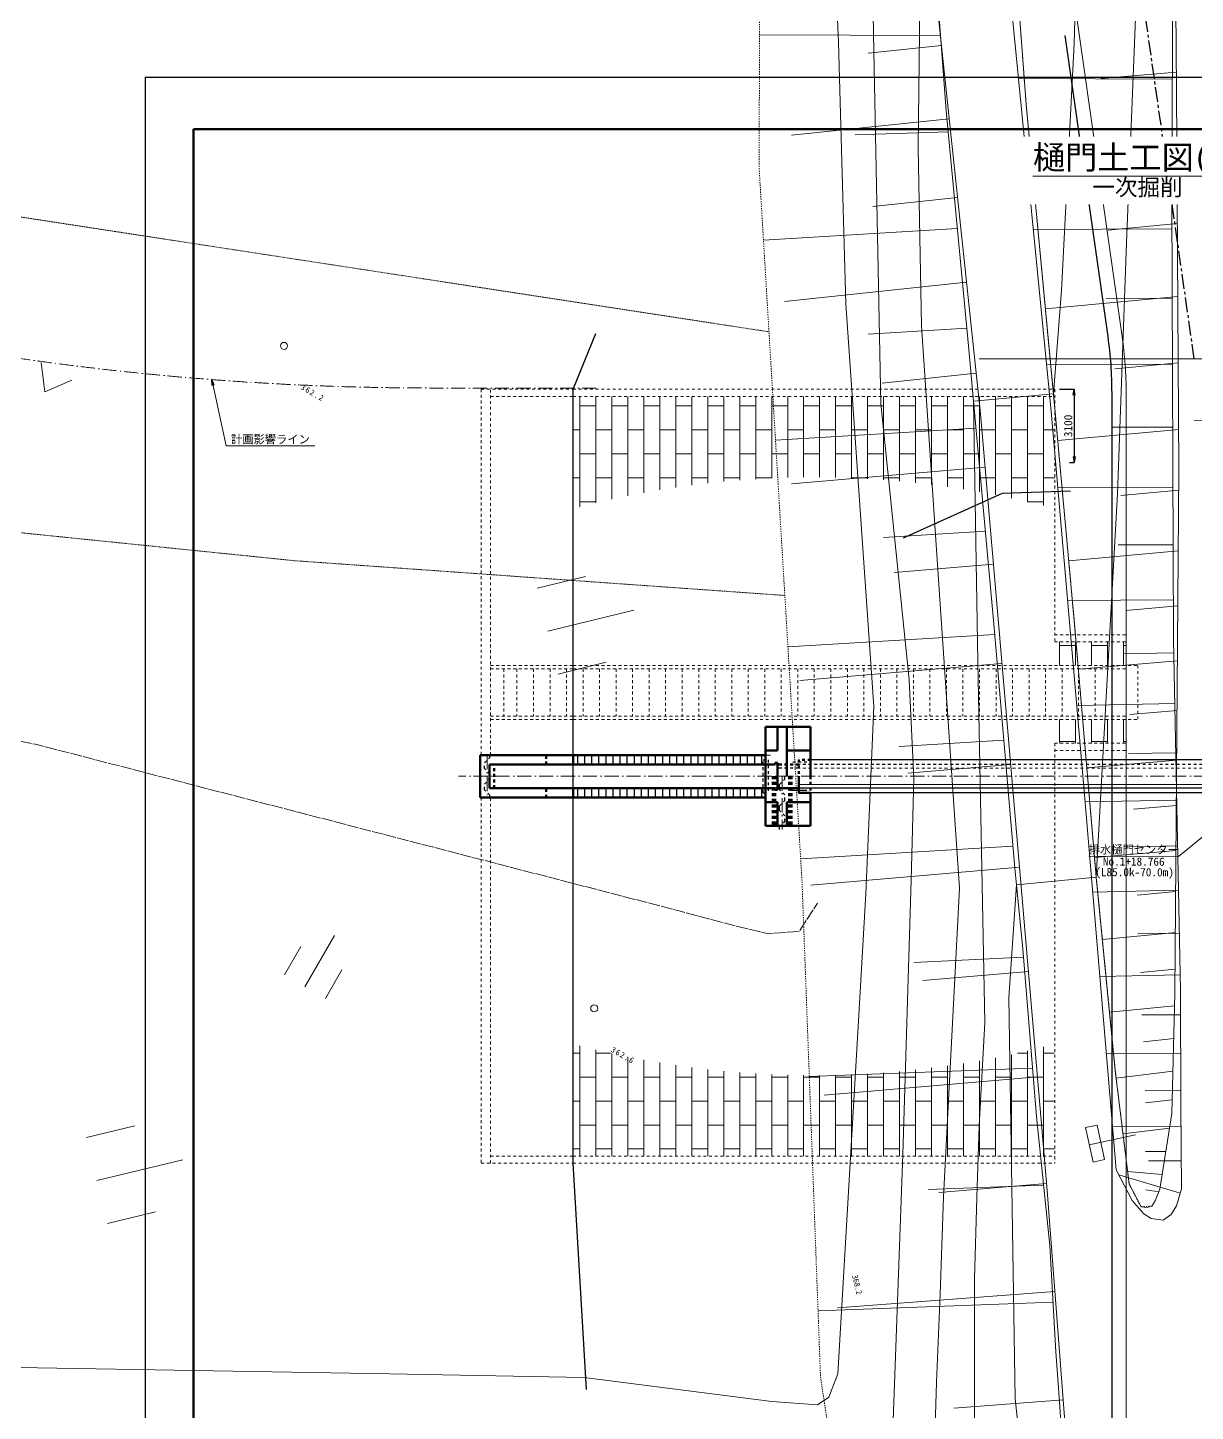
# Model space of a CAD drawing. Header units: millimetres. Extents: x 604133 to 1296463, y 247237 to 595748.
# Drawn here: x 711551 to 761030, y 380200 to 438839 of the extents above; entities that cross this region are included whole.
import ezdxf
from ezdxf.enums import TextEntityAlignment as Align

# ---------------------------------------------------------------- set-up
doc = ezdxf.new("R2010")
doc.units = ezdxf.units.MM
doc.header["$LTSCALE"] = 100
doc.header["$PDSIZE"] = 300
for name, pattern in [('561019', [1, 0.5, -0.5]), ('56301', [0.5, 0.25, -0.25]), ('57103', [5.5, 5, -0.5]), ('CENTER', [2, 1.25, -0.25, 0.25, -0.25]), ('SXF_一点短鎖線', [9.25, 6, -1.5, 0.25, -1.5]), ('SXF_跳び破線', [12, 6, -6]), ('破線', [7.5, 6, -1.5])]:
    doc.linetypes.add(name, pattern=pattern)
doc.layers.get('Defpoints').update_dxf_attribs({"color": 153})
for name, color, linetype, lineweight in [('D-BGD', 7, 'Continuous', 13), ('D-BMK', 2, 'SXF_一点短鎖線', 13), ('D-BYP-STR1', 2, 'Continuous', 13), ('D-BYP-STR3', 2, 'Continuous', 13), ('D-BYP-STR4', 6, 'Continuous', 25), ('D-BYP-STR8', 150, 'Continuous', 25), ('D-STR', 1, 'Continuous', 50), ('D-STR-DIM', 7, 'Continuous', 13), ('D-STR-HTXT', 7, 'Continuous', 13), ('D-STR-TXT', 7, 'Continuous', 13), ('D-TTL', 2, 'Continuous', 140), ('D-TTL-LINE', 7, 'Continuous', 13), ('D-TTL-TXT', 7, 'Continuous', 13), ('●予備設計_LP横断', 7, 'Continuous', 13)]:
    doc.layers.add(name, color=color, linetype=linetype, lineweight=lineweight)
doc.layers.add('D-WORK2', color=11, linetype='Continuous', plot=False)
doc.styles.add('MS ゴシック', font='MS Gothic.ttf')
doc.dimstyles.new('DIM-100-F', dxfattribs={"dimscale": 100, "dimtxt": 3.5, "dimasz": 2.5, "dimexe": 0, "dimexo": 2, "dimgap": 0.8, "dimtad": 1, "dimdec": 0, "dimzin": 0, "dimdsep": 46, "dimtxsty": 'MS ゴシック', "dimblk": 'OPEN', "dimcen": 0.1, "dimclrd": 256, "dimclre": 256, "dimclrt": 256, "dimaunit": 1, "dimadec": 4, "dimazin": 0, "dimtfac": 1, "dimtdec": 0, "dimtmove": 2, "dimatfit": 3, "dimldrblk": 'OPEN', "dimfxl": 1, "dimtolj": 1, "dimtzin": 0, "dimlwd": -1, "dimlwe": -1, "dimarcsym": 2})
pattern_1 = [(90, (-130114.2, 327309.5), (-677.418, 4e-14), []), (180, (-130114.2, 327309.5), (-677.418, -1016), [677.418, -677.418])]

# ---------------------------------------------------------------- blocks, each defined once
blk = doc.blocks.new('M2242')
at = {"layer": '●予備設計_LP横断', "linetype": 'Continuous', "lineweight": 15}
for p, q in [((1.501, 0.748), (1.501, -0.752)), ((1.501, 0.748), (2.001, 0.748)), ((2.001, 0.748), (2.001, -0.752)), ((0, 0), (2, 0)), ((1.501, -0.752), (2.001, -0.752))]:
    blk.add_line(p, q, dxfattribs=at)
blk = doc.blocks.new('M6313')
at = {"layer": '●予備設計_LP横断', "linetype": 'Continuous', "lineweight": 9, "flags": 128}
blk.add_lwpolyline([(-0.75, 0), (0, -1), (0.75, 0)], dxfattribs=at)
blk = doc.blocks.new('M6334')
at = {"layer": '●予備設計_LP横断', "linetype": 'Continuous', "lineweight": 9}
for p, q in [((0, -1.25), (0, 1.25)), ((-1, -1.25), (-1, 0.15)), ((1, -1.25), (1, 0.15))]:
    blk.add_line(p, q, dxfattribs=at)
blk = doc.blocks.new('M7312')
at = {"layer": '●予備設計_LP横断', "linetype": 'Continuous', "lineweight": 20}
blk.add_circle((0, -0.001), 0.15, dxfattribs=at)
blk = doc.blocks.new('21311212131313131')
at = {"layer": 'D-BGD', "linetype": 'Continuous'}
for p, q in [((2636375.587, -1230819.2017), (2636517.2341, -1234225.6566)), ((2638077.9822, -1230770.7233), (2638115.3836, -1232410.0527)), ((2639717.3116, -1230733.3219), (2639797.1077, -1233877.9096)), ((2641289.6054, -1230693.4239), (2641332.0001, -1232198.6822)), ((2642803.6353, -1230655.8312), (2642883.814, -1233549.8199)), ((2644255.4316, -1230606.9702), (2644288.4137, -1232004.4722)), ((2645632.8938, -1230631.4198), (2644909.0283, -1233244.8501)), ((2613270.9539, -1231368.2201), (2613849.4312, -1236485.0761)), ((2615844.9616, -1231309.927), (2616120.7805, -1233759.5934)), ((2618419.4622, -1231275.8771), (2618943.2746, -1235909.2004)), ((2620750.6777, -1231245.0448), (2620992.8128, -1233451.1515)), ((2622745.7978, -1231372.2165), (2622831.094, -1233527.9818)), ((2623081.8931, -1231214.2126), (2623526.6212, -1235405.316)), ((2624892.7914, -1231282.1183), (2625064.4075, -1235446.0042)), ((2625189.0253, -1231186.344), (2625401.1206, -1233185.1232)), ((2626976.7193, -1231203.097), (2627054.2674, -1233206.4157)), ((2627296.1575, -1231158.4754), (2627699.8105, -1234962.4888)), ((2628980.038, -1231125.5489), (2629135.3256, -1235006.8868)), ((2629208.6751, -1231133.1807), (2629401.1813, -1232947.3529)), ((2630921.123, -1231036.7325), (2630994.0606, -1232923.5234)), ((2631121.1928, -1231107.8861), (2631487.5644, -1234560.5612)), ((2632794.3403, -1230967.7647), (2632950.0106, -1234598.5036)), ((2632857.0704, -1231084.9277), (2633040.6111, -1232719.7389)), ((2634592.9481, -1231061.9692), (2634960.7393, -1234148.5392)), ((2634614.0956, -1230892.3305), (2634687.2245, -1232653.8219)), ((2636147.0149, -1231041.4154), (2636320.9856, -1232505.8947)), ((2637701.1203, -1231030.1566), (2638029.1348, -1233782.9137)), ((2639087.2189, -1231037.0068), (2639255.1758, -1232324.9809)), ((2640473.3176, -1231043.8571), (2640817.1306, -1233442.9962)), ((2641685.1274, -1231049.846), (2641838.4386, -1232183.2077)), ((2642890.8578, -1231140.5145), (2643172.4484, -1233105.4631)), ((2643873.8791, -1231277.4386), (2643892.7665, -1232138.4843)), ((2644856.9004, -1231414.3628), (2644764.3189, -1232877.3372)), ((2598138.4071, -1231784.4647), (2598474.7166, -1234978.6474)), ((2598432.7708, -1231948.0261), (2598539.3505, -1238458.9888)), ((2601471.9338, -1231691.9933), (2602180.4408, -1237822.9546)), ((2601688.2522, -1231894.7362), (2601738.5958, -1234988.9994)), ((2604556.6545, -1231607.3464), (2604895.4084, -1234538.7032)), ((2604778.5456, -1231830.819), (2604926.8026, -1237703.3752)), ((2607641.3752, -1231522.6996), (2608287.8837, -1237117.1653)), ((2607712.4228, -1231761.0764), (2607787.1586, -1234560.8824)), ((2610456.1646, -1231445.4598), (2610762.411, -1234123.2903)), ((2610512.2288, -1231686.3405), (2610649.3418, -1237016.9781)), ((2613181.9334, -1231620.185), (2613243.4783, -1234173.3617)), ((2615721.5366, -1231562.6097), (2615844.1769, -1236440.7095)), ((2618162.9874, -1231496.9038), (2618219.2808, -1233830.5984)), ((2620496.682, -1231440.6103), (2620615.9265, -1235929.238)), ((2645590.2155, -1231542.0334), (2645524.8965, -1232087.9725)), ((2654499.5424, -1235405.5512), (2654945.0018, -1240027.1595)), ((2649909.0509, -1235856.6447), (2650797.6643, -1245041.5974)), ((2650363.4297, -1235919.678), (2650942.8138, -1245868.8955)), ((2645345.7065, -1236299.7988), (2645824.7793, -1240860.0057)), ((2645411.953, -1236422.6267), (2645697.3356, -1241307.296)), ((2636372.9374, -1237258.9679), (2636851.3693, -1241716.2205)), ((2640466.834, -1236993.765), (2641016.2647, -1246446.8456)), ((2640830.19, -1236780.536), (2641796.4663, -1245802.7974)), ((2631956.4054, -1237725.4906), (2632903.0245, -1246554.5848)), ((2635767.6002, -1237482.0131), (2636089.8808, -1242117.1879)), ((2627615.6807, -1238199.3119), (2628080.7304, -1242535.2348)), ((2631074.3451, -1238023.9667), (2631802.0793, -1247004.1743)), ((2622120.3676, -1238973.9168), (2622830.0403, -1247731.2465)), ((2623342.8237, -1238653.2847), (2624250.7692, -1247198.9986)), ((2626597.3564, -1238498.9417), (2626956.7081, -1242933.3261)), ((2615048.5409, -1239539.2676), (2615925.1113, -1247725.7941)), ((2617758.3087, -1239465.371), (2618107.6585, -1243775.9894)), ((2619141.8042, -1239100.9824), (2619594.3038, -1243293.2302)), ((2611066.1714, -1240004.0589), (2611571.6834, -1243974.5194)), ((2613396.463, -1239958.7708), (2614083.7631, -1248440.0235)), ((2607221.8427, -1240487.4171), (2608197.3307, -1248180.8765)), ((2609173.3519, -1240437.818), (2609511.8083, -1244612.6086)), ((2600310.6562, -1241366.7328), (2601154.4357, -1248030.4578)), ((2600873.6147, -1241396.2763), (2601071.7392, -1245333.1794)), ((2603642.5187, -1240944.843), (2604099.9446, -1244524.167)), ((2604951.215, -1240925.3927), (2605615.7923, -1249126.2472)), ((2596789.485, -1241805.3701), (2596930.4645, -1249475.7074)), ((2597212.6816, -1241757.0562), (2597603.005, -1244855.0308)), ((2622372.2966, -1257923.3081), (2621410.8681, -1254298.362)), ((2624185.6468, -1257443.074), (2623647.2435, -1255413.1936)), ((2620560.3038, -1258403.1451), (2620022.7777, -1256373.7449)), ((2646055.8705, -1276531.7693), (2645094.442, -1272906.8233)), ((2647869.2206, -1276051.5353), (2647330.8174, -1274021.6549)), ((2644243.8776, -1277011.6064), (2643706.3515, -1274982.2062))]:
    blk.add_line(p, q, dxfattribs=at)
at = {"layer": 'D-BGD', "linetype": 'Continuous', "flags": 128}
for points in [[(2521365.2945, -1283050.0343), (2521100.0774, -1274538.1031), (2521019.7151, -1271973.4849), (2520920.8701, -1264473.783), (2520798.3627, -1255170.1272), (2520698.3967, -1247568.3482), (2520555.0488, -1244544.0151), (2520256.1226, -1238246.9654), (2520557.3751, -1237584.2145), (2521031.5379, -1237049.1821), (2522227.4932, -1236251.4838), (2523764.491, -1235440.9781), (2525780.2087, -1234874.3009), (2529413.648, -1234465.8804), (2543703.5844, -1233514.9893), (2558403.5541, -1232945.891), (2577815.3671, -1232368.3443), (2598911.8273, -1231762.2444), (2614976.8899, -1231321.408), (2637189.4779, -1231027.628), (2642260.3297, -1231052.6888), (2645483.6794, -1231501.6663), (2645977.4898, -1231688.7738), (2646205.3859, -1231818.0927)], [(2637189.4779, -1231027.628), (2614976.8899, -1231321.408), (2598911.8273, -1231762.2444), (2577815.3671, -1232368.3443), (2558403.5541, -1232945.891), (2543703.5844, -1233514.9893)], [(2637189.4779, -1231027.628), (2642260.3297, -1231052.6888), (2645483.6794, -1231501.6663), (2645977.4898, -1231688.7738), (2646205.3859, -1231818.0927), (2646274.1193, -1232015.3253), (2646247.3836, -1232276.5785), (2645279.4562, -1232803.5145)], [(2582348.6039, -1239883.2765), (2586408.4068, -1239406.1532), (2587379.2946, -1239292.3917), (2599622.9553, -1238118.5031), (2609530.8083, -1236973.5303), (2611872.7226, -1236708.5494), (2621469.549, -1235623.5968), (2631634.0455, -1234545.0177), (2632323.1601, -1234462.8293), (2640498.1037, -1233488.715), (2645279.4562, -1232803.5145)], [(2587740.2957, -1242673.0042), (2599980.3645, -1241499.4293), (2609916.9525, -1240351.9465), (2612256.1521, -1240087.7596), (2621839.9683, -1239003.6651), (2632015.2404, -1237924.1447), (2632710.6617, -1237840.8486), (2635418.1082, -1237518.3251), (2642517.3472, -1236780.7177), (2647961.4938, -1236107.2236), (2652466.8373, -1235755.4418), (2654759.7462, -1235544.5763), (2657240.6684, -1235344.2932)], [(2635418.1082, -1237518.3251), (2642517.3472, -1236780.7177), (2647961.4938, -1236107.2236), (2652466.8373, -1235755.4418), (2654759.7462, -1235544.5763), (2657240.6684, -1235344.2932)], [(2635418.1082, -1237518.3251), (2632710.6617, -1237840.8486), (2632015.2404, -1237924.1447), (2621839.9683, -1239003.6651), (2612256.1521, -1240087.7596), (2609916.9525, -1240351.9465), (2599980.3645, -1241499.4293), (2587740.2957, -1242673.0042), (2586777.4688, -1242786.6184), (2583765.9038, -1243139.8828)]]:
    blk.add_lwpolyline(points, dxfattribs=at)
at = {"layer": 'D-BGD', "linetype": '561019', "flags": 128}
for points in [[(2646205.3859, -1231818.0927), (2646247.3836, -1232276.5785), (2645279.4562, -1232803.5145), (2640498.1037, -1233488.715), (2632323.1601, -1234462.8293), (2631634.0455, -1234545.0177), (2621469.549, -1235623.5968), (2611872.7226, -1236708.5494), (2609530.8083, -1236973.5303), (2599622.9553, -1238118.5031), (2587379.2946, -1239292.3917), (2586408.4068, -1239406.1532), (2582348.6039, -1239883.2765), (2578373.0278, -1240393.9683), (2577677.8371, -1240483.0908), (2569220.115, -1242513.1224), (2567291.9463, -1242976.102), (2558487.5151, -1242875.9869), (2527540.1275, -1242521.791), (2526440.3884, -1242922.9866), (2526602.4514, -1254336.8468), (2524625.4955, -1269555.9959), (2524434.0147, -1271032.4053), (2521954.5417, -1283089.8806), (2521871.9477, -1283084.567), (2521365.2945, -1283050.0343)], [(2677840.3099, -1240964.4348), (2677835.9537, -1241622.1323), (2677833.568, -1242034.6602), (2661323.2078, -1244386.3965), (2656577.7941, -1245212.1153), (2653743.5893, -1245705.7947), (2642030.2107, -1246387.9132), (2632752.6546, -1246927.142), (2602586.2323, -1249371.7554), (2584901.8668, -1249696.7909), (2578358.5427, -1250455.9974), (2572758.8599, -1252638.1188), (2569100.8428, -1254403.4106), (2566188.8594, -1257069.6056), (2565725.9984, -1256736.4155), (2564042.2847, -1255526.2582), (2564021.7962, -1255511.6219)]]:
    blk.add_lwpolyline(points, dxfattribs=at)
at = {"layer": 'D-BGD', "linetype": 'Continuous', "flags": 128}
for points, elevation in [([(2679911.1663, -1231935.7969), (2668479.6489, -1232319.6215), (2667329.6829, -1235090.8217), (2660699.7617, -1236637.1297), (2654496.4432, -1237435.4029), (2637506.3425, -1238068.6825), (2632710.6617, -1237840.8486), (2632323.1601, -1234462.8293), (2616051.0047, -1233903.3456), (2605419.7616, -1233743.6971), (2592699.1795, -1233495.9421), (2584605.5577, -1233740.4889)], 366999.9802), ([(2583308.4243, -1236041.2311), (2597019.499, -1236141.4955), (2607490.4019, -1236460.7561), (2611872.7226, -1236708.5494), (2612256.1521, -1240087.7596), (2623293.0559, -1239677.1553), (2638573.7824, -1239063.4527), (2642958.7403, -1239204.3861), (2645990.1365, -1239243.891), (2649444.228, -1239265.1265), (2655700.3083, -1239140.9988), (2659012.4858, -1239223.63), (2665385.0682, -1239059.5364), (2668179.506, -1238528.1265), (2669716.6588, -1237929.7528), (2670565.5932, -1237401.5177), (2671771.8717, -1236951.4822), (2672942.0956, -1234189.0919), (2680907.7549, -1234015.8583)], 365999.9802), ([(2586777.4688, -1242786.6184), (2601593.5272, -1242657.284), (2609112.058, -1242353.2794), (2620266.5812, -1241380.0432), (2632903.5429, -1240256.1567), (2646002.5087, -1240654.0511), (2650127.0198, -1240710.5483), (2653862.1039, -1240793.2666), (2672588.4238, -1240957.693), (2674011.2708, -1240424.4283), (2675432.7489, -1239062.7465), (2677356.7776, -1235875.0889), (2680586.5352, -1236152.0085), (2683495.1152, -1236028.5159), (2694508.8492, -1235231.6488)], 364999.9803), ([(2662136.5812, -1242686.1153), (2644244.0305, -1242412.6662), (2632601.6074, -1242307.1005), (2628278.2499, -1242278.5521), (2624128.1624, -1242560.3253), (2612434.2076, -1244006.6425), (2596799.4927, -1244644.3059), (2589413.1888, -1244906.6926)], 363999.9803), ([(2654051.4251, -1279725.4743), (2653991.291, -1263964.5855), (2653973.6396, -1255714.7253), (2654818.213, -1247745.3526), (2654928.5825, -1245815.266), (2654579.9115, -1245335.9608), (2653589.4735, -1244977.3043), (2638376.1595, -1244405.7899), (2633206.8406, -1244212.8207), (2625279.8702, -1244032.1614), (2608243.1191, -1245581.5745), (2597180.6312, -1246126.3782), (2588288.9169, -1246687.5849)], 362999.9804)]:
    blk.add_lwpolyline(points, dxfattribs=dict(at, elevation=elevation))
at = {"layer": 'D-BGD', "linetype": 'Continuous', "extrusion": (-0.109434, 0.877757, 0.466441), "elevation": -1200582.5872}
blk.add_lwpolyline([(-2471793.6834, 1048576.4452), (-2455685.312, 1047932.0515), (-2439381.4951, 1047355.4888)], dxfattribs=at)
at = {"layer": 'D-BGD', "linetype": 'Continuous', "extrusion": (-0.107532, 0.993555, 0.035859), "elevation": -1499608.5039}
blk.add_lwpolyline([(-2497254.1395, 421594.8357), (-2480521.2496, 420994.4496), (-2464212.7292, 420484.1214)], dxfattribs=at)
at = {"layer": 'D-BGD', "linetype": '57103', "elevation": 362499.9804, "flags": 128}
blk.add_lwpolyline([(2694508.8492, -1342309.7663), (2692826.5406, -1342645.9009), (2691223.2868, -1343204.6683), (2688215.924, -1343889.7043), (2684776.2259, -1344947.9842), (2681195.4155, -1347319.8608), (2675268.4675, -1350370.5202), (2671310.4414, -1354074.9467), (2666753.1492, -1357924.4284), (2665147.7632, -1359513.7633), (2663987.5612, -1360468.9789), (2662795.2159, -1361097.6478), (2660669.8069, -1361425.2898), (2659029.8529, -1360878.6497), (2658044.7735, -1360460.2246), (2656538.5731, -1359290.2426), (2655578.5144, -1357695.3147), (2653179.7939, -1353453.4072), (2649363.7171, -1350330.3297), (2646086.6108, -1346722.5185), (2644548.623, -1345829.2648), (2639246.993, -1342387.7168), (2637490.1438, -1340413.5979), (2636977.8488, -1339160.6959), (2637145.5554, -1337469.4847), (2640167.9302, -1320784.2484), (2642105.7601, -1312948.2295), (2643536.402, -1309766.3628), (2647372.6459, -1303287.6772), (2647820.7291, -1301434.164), (2647826.4349, -1300571.9985), (2647644.2049, -1299805.3166), (2647324.3789, -1299512.8079), (2646435.8067, -1299134.674), (2644191.5378, -1299217.1216), (2631308.7427, -1304850.946), (2626711.1803, -1305960.5309), (2625121.1633, -1304854.1084), (2624541.5889, -1303497.1127), (2623950.9738, -1301739.6198), (2627616.8881, -1279538.9036), (2634115.1534, -1252099.7936), (2634700.6786, -1249716.1609), (2635003.7256, -1248296.2668), (2634878.7255, -1247002.2959), (2633658.7892, -1246256.9347)], dxfattribs=at)
at = {"layer": 'D-BGD', "linetype": '56301', "flags": 128}
for points in [[(2626362.9065, -1347299.1899), (2626867.152, -1342063.1473), (2627521.3121, -1332152.9334), (2627723.644, -1308515.5586), (2616035.8342, -1312836.9963), (2619617.3618, -1268701.3474), (2619762.0756, -1265813.0492), (2620656.2981, -1247906.9211)], [(2609499.4056, -1248811.5981), (2605278.001, -1280748.5359), (2603417.177, -1303435.809), (2602240.5127, -1317786.5835), (2589785.6757, -1322359.6045), (2589797.0185, -1310435.3126), (2580726.911, -1311532.7215), (2563119.8363, -1313663.7083), (2554093.9974, -1313836.8395), (2549130.5967, -1323567.7677), (2546503.9745, -1330804.4086), (2544901.6984, -1335218.1809)]]:
    blk.add_lwpolyline(points, dxfattribs=at)
at = {"layer": 'D-BGD', "linetype": 'Continuous'}
for points in [[(2521220.0681, -1286901.3841, 363529.9804), (2520690.9193, -1249799.87, 367629.9801), (2520604.9152, -1247062.2976, 367739.9801), (2520102.378, -1237484.4771, 368379.9801), (2522365.8899, -1235827.9105, 368329.9801), (2547547.6147, -1233436.1814, 368079.9801), (2559420.9058, -1232822.2243, 368279.9801), (2583140.2165, -1232206.4019, 368469.9801), (2603506.3431, -1231863.9924, 368489.9801), (2622185.5037, -1231396.1017, 368509.9801), (2637038.8354, -1230794.6756, 368299.9801), (2641903.3615, -1230676.005, 368379.9801), (2645447.0251, -1230575.2699, 368139.9801), (2646168.9869, -1230776.6922, 368049.9801), (2646550.1369, -1230996.7483, 368049.9801)], [(2559420.9058, -1232822.2243, 368279.9801), (2583140.2165, -1232206.4019, 368469.9801), (2603506.3431, -1231863.9924, 368489.9801), (2622185.5037, -1231396.1017, 368509.9801), (2637038.8354, -1230794.6756, 368299.9801)], [(2637038.8354, -1230794.6756, 368299.9801), (2641903.3615, -1230676.005, 368379.9801), (2645447.0251, -1230575.2699, 368139.9801), (2646168.9869, -1230776.6922, 368049.9801), (2646550.1369, -1230996.7483, 368049.9801), (2646788.2528, -1231332.3087, 367969.9801), (2646737.9953, -1231840.6139, 367909.9801), (2646547.5829, -1232146.7889, 367899.9801), (2645991.3255, -1232663.1004, 367839.9801), (2644698.9587, -1233357.8578, 367519.9801)], [(2581798.6158, -1243715.9716, 364939.9803), (2612783.9959, -1239781.621, 366439.9802), (2628999.8005, -1238045.0001, 366949.9802), (2645637.8583, -1236265.9271, 367549.9801), (2658375.6289, -1235030.7815, 368169.9801), (2658777.2013, -1234942.8068, 368169.9801), (2659124.4796, -1234870.7111, 368149.9801), (2659318.479, -1234828.7086, 368139.9801), (2659803.1572, -1234672.2254, 368139.9801), (2660276.9498, -1234327.3768, 368159.9801), (2661187.784, -1233663.1623, 368159.9801), (2661429.8027, -1233533.4435, 368159.9801), (2661911.3434, -1233341.0415, 368149.9801), (2662051.0486, -1233314.9179, 368129.9801), (2662209.1293, -1233276.0529, 368129.9801), (2662576.2562, -1233271.8249, 368109.9801), (2665077.3196, -1233888.575, 368099.9801), (2667504.3073, -1234932.189, 367869.9801), (2669956.1368, -1235909.5996, 367039.9802), (2679569.3978, -1240944.2495, 364579.9803)], [(2665077.3196, -1233888.575, 368099.9801), (2662576.2562, -1233271.8249, 368109.9801), (2662209.1293, -1233276.0529, 368129.9801), (2662051.0486, -1233314.9179, 368129.9801), (2661911.3434, -1233341.0415, 368149.9801), (2661429.8027, -1233533.4435, 368159.9801), (2661187.784, -1233663.1623, 368159.9801), (2660276.9498, -1234327.3768, 368159.9801), (2659803.1572, -1234672.2254, 368139.9801), (2659318.479, -1234828.7086, 368139.9801), (2659124.4796, -1234870.7111, 368149.9801), (2658777.2013, -1234942.8068, 368169.9801), (2658375.6289, -1235030.7815, 368169.9801), (2645637.8583, -1236265.9271, 367549.9801)], [(2612465.3187, -1236802.6709, 366439.9802), (2580913.5608, -1240563.7697, 364879.9803)], [(2581798.6158, -1243715.9716, 364939.9803), (2612783.9959, -1239781.621, 366439.9802)]]:
    blk.add_polyline3d(points, dxfattribs=at)
at = {"layer": 'D-BMK', "color": 4, "linetype": 'CENTER', "lineweight": 25, "ltscale": 5}
blk.add_line((2610270.9579, -1230770.287), (2589262.4301, -1234208.4117), dxfattribs=at)
at = {"layer": 'D-STR-HTXT', "elevation": 0, "flags": 128}
blk.add_lwpolyline([(2609942.1658, -1214986.3252), (2610460.6796, -1239881.1621)], dxfattribs=at)
at = {"layer": 'D-STR-TXT'}
blk.add_line((2627673.1793, -1259974.3175), (2627431.6772, -1248376.8317), dxfattribs=at)
at = {"layer": 'D-WORK2', "linetype": 'Continuous'}
blk.add_polyline3d([(2654475.1154, -1255609.4417, 7701845.5838), (2644901.9032, -1256371.3732, 0), (2612109.0124, -1257054.2409, 0), (2609723.4346, -1256138.7036, -34819.5841)], dxfattribs=at)
at = {"layer": 'Defpoints', "flags": 128}
blk.add_lwpolyline([(2596680.4214, -1236540.9892), (2609403.5653, -1234458.7989, -0.0353635146), (2611795.2299, -1234239.3049), (2665461.4269, -1233121.7787)], format="xyb", dxfattribs=at)
at = {"layer": 'D-BGD', "linetype": 'Continuous', "lineweight": 15, "xscale": 999.9999999999999, "yscale": 999.9999999999999, "zscale": 999.9999999999999, "rotation": 283.4581137757568}
blk.add_blockref('M2242', (2643201.02, -1232578.8717), dxfattribs=at)
at = {"layer": 'D-BGD', "linetype": 'Continuous', "lineweight": 20, "xscale": 1000, "yscale": 1000, "zscale": 1000, "rotation": 61.30205960440028}
for p in [(2638319.2961, -1255617.719, 362555.9804), (2610523.5298, -1269342.2937, 362163.9804)]:
    blk.add_blockref('M7312', p, dxfattribs=at)
at = {"layer": 'D-BGD', "linetype": 'Continuous', "lineweight": 9, "xscale": 1000, "yscale": 1000, "zscale": 1000, "rotation": 61.30205960440028}
for name, p in [('M6334', (2636562.1207, -1267290.8207)), ('M6313', (2611802.0725, -1278956.1755))]:
    blk.add_blockref(name, p, dxfattribs=at)
at = {"layer": 'D-BGD', "linetype": 'Continuous', "style": 'MS ゴシック'}
blk.add_text('368.2', height=250, rotation=14.86235643, dxfattribs=at).set_placement((2649414.0266, -1244461.9886))
at = {"layer": 'D-BGD', "linetype": 'Continuous', "char_height": 250, "attachment_point": 7, "rotation": 61.302059604, "line_spacing_factor": 0.722892, "style": 'MS ゴシック'}
for s, insert in [('\\T1.287;362.6', (2640132.5582, -1254900.3088, 362555.9804)), ('\\T1.284;362.2', (2612336.792, -1268624.8835, 362163.9804))]:
    blk.add_mtext(s, dxfattribs=dict(at, insert=insert))
blk = doc.blocks.new('_Open')
at = {"color": 0, "linetype": 'ByBlock', "lineweight": -2}
for p, q in [((-1, 0.17), (0, 0)), ((-1, -0.17), (0, 0)), ((0, 0), (-1, 0))]:
    blk.add_line(p, q, dxfattribs=at)
blk = doc.blocks.new('*D135')
at = {"layer": 'Defpoints', "transparency": 16777216}
for p, q in [((755269, 423513), (755898, 423513)), ((755898, 423263), (755898, 420663)), ((755704, 420413), (755898, 420413))]:
    blk.add_line(p, q, dxfattribs=at)
at = {"layer": 'Defpoints', "color": 0, "transparency": 16777216}
for p in [(755069, 423513, 354000), (755504, 420413, 354000), (755898, 420413)]:
    blk.add_point(p, dxfattribs=at)
at = {"layer": 'Defpoints', "transparency": 16777216, "xscale": 250, "yscale": 250, "zscale": 250}
for p, rotation in [((755898, 423513), 90), ((755898, 420413), 270)]:
    blk.add_blockref('_Open', p, dxfattribs=dict(at, rotation=rotation))
at = {"layer": 'Defpoints', "transparency": 16777216, "insert": (755643, 421963), "char_height": 350, "attachment_point": 5, "rotation": 90, "style": 'MS ゴシック'}
blk.add_mtext('\\A1;3100', dxfattribs=at)

msp = doc.modelspace()

# ---------------------------------------------------------------- hatches: boundary and pattern name
at = {"layer": 'D-BYP-STR3', "linetype": 'SXF_跳び破線', "ltscale": 0.2}
h = msp.add_hatch(dxfattribs=at)
h.set_pattern_fill('AR-BRSTD', color=256, scale=10, angle=90)
h.set_pattern_definition(pattern_1)
edge = h.paths.add_edge_path()
edge.add_line((734668.4, 423212.7), (734668.4, 418460.9))
edge.add_arc((744868.5, 379897.8), 39889.2, 75.184293, 104.815707, ccw=False)
edge.add_line((755068.6, 418460.9), (755068.6, 423212.7))
edge.add_line((755068.6, 423212.7), (734668.4, 423212.7))
h = msp.add_hatch(dxfattribs=at)
h.set_pattern_fill('AR-BRSTD', color=256, scale=10, angle=90)
h.set_pattern_definition(pattern_1)
edge = h.paths.add_edge_path()
edge.add_line((758098.6, 412812.7), (755068.6, 412812.7))
edge.add_arc((752872.8, 412312.7), 2252, -12.827874, 12.827874, ccw=False)
edge.add_line((755068.6, 411812.7), (758098.6, 411812.7))
edge.add_line((758098.6, 411812.7), (758098.6, 412812.7))
edge = h.paths.add_edge_path()
edge.add_line((758098.6, 409512.7), (755068.6, 409512.7))
edge.add_arc((754056.4, 409012.7), 1129, -26.28666, 26.28666, ccw=False)
edge.add_line((755068.6, 408512.7), (758098.6, 408512.7))
edge.add_line((758098.6, 408512.7), (758098.6, 409512.7))
h = msp.add_hatch(dxfattribs=at)
h.set_pattern_fill('AR-BRSTD', color=256, scale=10, angle=90)
h.set_pattern_definition(pattern_1)
edge = h.paths.add_edge_path()
edge.add_line((734668.4, 391012.7), (734668.4, 395764.6))
edge.add_arc((744868.5, 434327.6), 39889.2, 255.184293, 284.815707)
edge.add_line((755068.6, 395764.6), (755068.6, 391012.7))
edge.add_line((755068.6, 391012.7), (734668.4, 391012.7))

# ---------------------------------------------------------------- linework, layer by layer
at = {"layer": 'D-BGD', "color": 6, "ltscale": 1500, "elevation": 354000, "flags": 128}
msp.add_lwpolyline([(760518.2, 475035), (755192.8, 454138.7, 0.0263436), (755098.6, 452351), (755098.6, 446834.7, 0.0353635), (755268.2, 444439), (757928.9, 425747.2, -0.0353635), (758098.6, 423351.4), (758098.6, 338981)], format="xyb", dxfattribs=at)
at = {"layer": 'D-BMK', "linetype": 'SXF_一点短鎖線'}
for p, q in [((731022.9, 408012.7, 354000), (731022.9, 406212.7, 354000)), ((810597.2, 407112.7, 354000), (729800.3, 407112.7, 354000)), ((743522.9, 407112.7, 354000), (743522.9, 404862.7, 354000))]:
    msp.add_line(p, q, dxfattribs=at)
at = {"layer": 'D-BMK', "linetype": 'SXF_一点短鎖線', "elevation": 354000, "flags": 128}
msp.add_lwpolyline([(735641.3, 423568.7), (728677.9, 423568.7, -0.0787115), (690877.5, 429556.5), (671646.2, 435805.9)], format="xyb", dxfattribs=at)
at = {"layer": 'D-BYP-STR1', "linetype": 'Continuous', "lineweight": 25}
for p, q in [((734845.4, 408012.7, 354000), (734845.4, 407612.7, 354000)), ((735145.4, 408012.7, 354000), (735145.4, 407612.7, 354000)), ((735445.4, 408012.7, 354000), (735445.4, 407612.7, 354000)), ((735745.4, 408012.7, 354000), (735745.4, 407612.7, 354000)), ((736045.4, 408012.7, 354000), (736045.4, 407612.7, 354000)), ((736345.4, 408012.7, 354000), (736345.4, 407612.7, 354000)), ((736645.4, 408012.7, 354000), (736645.4, 407612.7, 354000)), ((736945.4, 408012.7, 354000), (736945.4, 407612.7, 354000)), ((737245.4, 408012.7, 354000), (737245.4, 407612.7, 354000)), ((737545.4, 408012.7, 354000), (737545.4, 407612.7, 354000)), ((737845.4, 408012.7, 354000), (737845.4, 407612.7, 354000)), ((738145.4, 408012.7, 354000), (738145.4, 407612.7, 354000)), ((738445.4, 408012.7, 354000), (738445.4, 407612.7, 354000)), ((738745.4, 408012.7, 354000), (738745.4, 407612.7, 354000)), ((739045.4, 408012.7, 354000), (739045.4, 407612.7, 354000)), ((739345.4, 408012.7, 354000), (739345.4, 407612.7, 354000)), ((739645.4, 408012.7, 354000), (739645.4, 407612.7, 354000)), ((739945.4, 408012.7, 354000), (739945.4, 407612.7, 354000)), ((740245.4, 408012.7, 354000), (740245.4, 407612.7, 354000)), ((740545.4, 408012.7, 354000), (740545.4, 407612.7, 354000)), ((740845.4, 408012.7, 354000), (740845.4, 407612.7, 354000)), ((741145.4, 408012.7, 354000), (741145.4, 407612.7, 354000)), ((741445.4, 408012.7, 354000), (741445.4, 407612.7, 354000)), ((741745.4, 408012.7, 354000), (741745.4, 407612.7, 354000)), ((742045.4, 408012.7, 354000), (742045.4, 407612.7, 354000)), ((742345.4, 408012.7, 354000), (742345.4, 407612.7, 354000)), ((742645.4, 408012.7, 354000), (742645.4, 407612.7, 354000)), ((734845.4, 406612.7, 354000), (734845.4, 406212.7, 354000)), ((735145.4, 406612.7, 354000), (735145.4, 406212.7, 354000)), ((735445.4, 406612.7, 354000), (735445.4, 406212.7, 354000)), ((735745.4, 406612.7, 354000), (735745.4, 406212.7, 354000)), ((736045.4, 406612.7, 354000), (736045.4, 406212.7, 354000)), ((736345.4, 406612.7, 354000), (736345.4, 406212.7, 354000)), ((736645.4, 406612.7, 354000), (736645.4, 406212.7, 354000)), ((736945.4, 406612.7, 354000), (736945.4, 406212.7, 354000)), ((737245.4, 406612.7, 354000), (737245.4, 406212.7, 354000)), ((737545.4, 406612.7, 354000), (737545.4, 406212.7, 354000)), ((737845.4, 406612.7, 354000), (737845.4, 406212.7, 354000)), ((738145.4, 406612.7, 354000), (738145.4, 406212.7, 354000)), ((738445.4, 406612.7, 354000), (738445.4, 406212.7, 354000)), ((738745.4, 406612.7, 354000), (738745.4, 406212.7, 354000)), ((739045.4, 406612.7, 354000), (739045.4, 406212.7, 354000)), ((739345.4, 406612.7, 354000), (739345.4, 406212.7, 354000)), ((739645.4, 406612.7, 354000), (739645.4, 406212.7, 354000)), ((739945.4, 406612.7, 354000), (739945.4, 406212.7, 354000)), ((740245.4, 406612.7, 354000), (740245.4, 406212.7, 354000)), ((740545.4, 406612.7, 354000), (740545.4, 406212.7, 354000)), ((740845.4, 406612.7, 354000), (740845.4, 406212.7, 354000)), ((741145.4, 406612.7, 354000), (741145.4, 406212.7, 354000)), ((741445.4, 406612.7, 354000), (741445.4, 406212.7, 354000)), ((741745.4, 406612.7, 354000), (741745.4, 406212.7, 354000)), ((742045.4, 406612.7, 354000), (742045.4, 406212.7, 354000)), ((742345.4, 406612.7, 354000), (742345.4, 406212.7, 354000)), ((742645.4, 406612.7, 354000), (742645.4, 406212.7, 354000))]:
    msp.add_line(p, q, dxfattribs=at)
at = {"layer": 'D-BYP-STR1', "linetype": 'SXF_跳び破線', "ltscale": 0.2}
msp.add_line((767322.6, 407462.7, 354000), (744222.9, 407462.7, 354000), dxfattribs=at)
at = {"layer": 'D-BYP-STR1'}
msp.add_line((767322.6, 406762.7, 354000), (744222.9, 406762.7, 354000), dxfattribs=at)
at = {"layer": 'D-BYP-STR3', "linetype": 'SXF_跳び破線', "ltscale": 0.2}
for p, q in [((730768.4, 423512.7, 354000), (734664.9, 423512.7, 354000)), ((734664.9, 423512.7, 354000), (755069.3, 423512.7, 354000)), ((734668.4, 408012.7, 354000), (734668.4, 423512.7, 354000)), ((755069.3, 423512.7, 354000), (755069.3, 412812.7, 354000)), ((731168.4, 423212.7, 354000), (734664.9, 423212.7, 354000)), ((734664.9, 423212.7, 354000), (755069.3, 423212.7, 354000)), ((755069.3, 413112.7, 354000), (758098.6, 413112.7, 354000)), ((758098.6, 413112.7, 354000), (758098.6, 411812.7, 354000)), ((755069.3, 412812.7, 354000), (758098.6, 412812.7, 354000)), ((731168.4, 411812.7, 354000), (734668.4, 411812.7, 354000)), ((731168.4, 411662.7, 354000), (734668.4, 411662.7, 354000)), ((731726.7, 411662.7, 354000), (731726.7, 409662.7, 354000)), ((732284.9, 411662.7, 354000), (732284.9, 409662.7, 354000)), ((732984.9, 411662.7, 354000), (732984.9, 409662.7, 354000)), ((733684.9, 411662.7, 354000), (733684.9, 409662.7, 354000)), ((734384.9, 411662.7, 354000), (734384.9, 409662.7, 354000)), ((734668.4, 411812.7, 354000), (758598.6, 411812.7, 354000)), ((734668.4, 411662.7, 354000), (758098.6, 411662.7, 354000)), ((735084.9, 411662.7, 354000), (735084.9, 409662.7, 354000)), ((735784.9, 411662.7, 354000), (735784.9, 409662.7, 354000)), ((736484.9, 411662.7, 354000), (736484.9, 409662.7, 354000)), ((737184.9, 411662.7, 354000), (737184.9, 409662.7, 354000)), ((737884.9, 411662.7, 354000), (737884.9, 409662.7, 354000)), ((738584.9, 411662.7, 354000), (738584.9, 409662.7, 354000)), ((739284.9, 411662.7, 354000), (739284.9, 409662.7, 354000)), ((739984.9, 411662.7, 354000), (739984.9, 409662.7, 354000)), ((740684.9, 411662.7, 354000), (740684.9, 409662.7, 354000)), ((741384.9, 411662.7, 354000), (741384.9, 409662.7, 354000)), ((742084.9, 411662.7, 354000), (742084.9, 409662.7, 354000)), ((742784.9, 411662.7, 354000), (742784.9, 409662.7, 354000)), ((743484.9, 411662.7, 354000), (743484.9, 409662.7, 354000)), ((744184.9, 411662.7, 354000), (744184.9, 409662.7, 354000)), ((744884.9, 411662.7, 354000), (744884.9, 409662.7, 354000)), ((745584.9, 411662.7, 354000), (745584.9, 409662.7, 354000)), ((746284.9, 411662.7, 354000), (746284.9, 409662.7, 354000)), ((746984.9, 411662.7, 354000), (746984.9, 409662.7, 354000)), ((747684.9, 411662.7, 354000), (747684.9, 409662.7, 354000)), ((748384.9, 411662.7, 354000), (748384.9, 409662.7, 354000)), ((749084.9, 411662.7, 354000), (749084.9, 409662.7, 354000)), ((749784.9, 411662.7, 354000), (749784.9, 409662.7, 354000)), ((750484.9, 411662.7, 354000), (750484.9, 409662.7, 354000)), ((751184.9, 411662.7, 354000), (751184.9, 409662.7, 354000)), ((751884.9, 411662.7, 354000), (751884.9, 409662.7, 354000)), ((752584.9, 411662.7, 354000), (752584.9, 409662.7, 354000)), ((753284.9, 411662.7, 354000), (753284.9, 409662.7, 354000)), ((753984.9, 411662.7, 354000), (753984.9, 409662.7, 354000)), ((754684.9, 411662.7, 354000), (754684.9, 409662.7, 354000)), ((755384.9, 411662.7, 354000), (755384.9, 409662.7, 354000)), ((756084.9, 411662.7, 354000), (756084.9, 409662.7, 354000)), ((756784.9, 411662.7, 354000), (756784.9, 409662.7, 354000)), ((757484.9, 411662.7, 354000), (757484.9, 409662.7, 354000)), ((758098.6, 411812.7, 354000), (758098.6, 409512.7, 354000)), ((758098.6, 411812.7, 354000), (758098.6, 409512.7, 354000)), ((758598.6, 411812.7, 354000), (758598.6, 409512.7, 354000)), ((731168.4, 409662.7, 354000), (734668.4, 409662.7, 354000)), ((731168.4, 409512.7, 354000), (734668.4, 409512.7, 354000)), ((734668.4, 409662.7, 354000), (758098.6, 409662.7, 354000)), ((734668.4, 409512.7, 354000), (758598.6, 409512.7, 354000)), ((758098.6, 408212.7, 354000), (758098.6, 409512.7, 354000)), ((755069.3, 408512.7, 354000), (755069.3, 390712.7, 354000)), ((755069.3, 408512.7, 354000), (758098.6, 408512.7, 354000)), ((755069.3, 408212.7, 354000), (758098.6, 408212.7, 354000)), ((734668.4, 406212.7, 354000), (734668.4, 390712.7, 354000)), ((730768.4, 390712.7, 354000), (734664.9, 390712.7, 354000)), ((731168.4, 391012.7, 354000), (734664.9, 391012.7, 354000)), ((734664.9, 391012.7, 354000), (755069.3, 391012.7, 354000)), ((734664.9, 390712.7, 354000), (755069.3, 390712.7, 354000))]:
    msp.add_line(p, q, dxfattribs=at)
at = {"layer": 'D-BYP-STR3', "linetype": 'SXF_跳び破線', "ltscale": 0.2, "elevation": 354000}
for points in [[(730768.4, 423512.7), (730768.4, 408012.7), (731168.4, 408012.7), (731168.4, 423512.7)], [(731168.4, 390712.7), (731168.4, 406212.7), (730768.4, 406212.7), (730768.4, 390712.7)]]:
    msp.add_lwpolyline(points, dxfattribs=at)
at = {"layer": 'D-BYP-STR4', "linetype": 'SXF_跳び破線', "ltscale": 0.2}
for p, q in [((742722.9, 406412.7, 354000), (742722.9, 407812.7, 354000)), ((742722.9, 407812.7, 354000), (742922.9, 407812.7, 354000)), ((742922.9, 407812.7, 354000), (742922.9, 406412.7, 354000)), ((744222.9, 407462.7, 354000), (743322.9, 407462.7, 354000)), ((742722.9, 406412.7, 354000), (742922.9, 406412.7, 354000))]:
    msp.add_line(p, q, dxfattribs=at)
at = {"layer": 'D-BYP-STR4', "linetype": 'SXF_跳び破線', "lineweight": 25, "ltscale": 0.2}
for points in [[(731137.9, 407112.7), (731137.9, 407212.7), (730907.9, 407442.7), (730907.9, 407682.7), (731137.9, 407912.7), (731137.9, 408012.7)], [(731137.9, 406212.7), (731137.9, 406312.7), (730907.9, 406542.7), (730907.9, 406782.7), (731137.9, 407012.7), (731137.9, 407112.7)], [(743407.9, 406662.7), (743407.9, 406762.7), (743637.9, 406992.7), (743637.9, 407112.7)], [(743407.9, 405762.7), (743407.9, 405862.7), (743637.9, 406092.7), (743637.9, 406332.7), (743407.9, 406562.7), (743407.9, 406662.7)], [(743407.9, 404862.7), (743407.9, 404962.7), (743637.9, 405192.7), (743637.9, 405432.7), (743407.9, 405662.7), (743407.9, 405762.7)]]:
    msp.add_lwpolyline(points, dxfattribs=at)
at = {"layer": 'D-BYP-STR8', "color": 2, "linetype": 'SXF_跳び破線', "ltscale": 0.2}
msp.add_line((744572.9, 407712.7, 354000), (743872.9, 407712.7, 354000), dxfattribs=at)
at = {"layer": 'D-BYP-STR8', "linetype": 'SXF_跳び破線', "ltscale": 0.2}
for p, q in [((744722.9, 407812.7, 354000), (744222.9, 407812.7, 354000)), ((744222.9, 407812.7, 354000), (744222.9, 407112.7, 354000)), ((767322.6, 407612.7, 354000), (744222.9, 407612.7, 354000))]:
    msp.add_line(p, q, dxfattribs=at)
at = {"layer": 'D-BYP-STR8'}
for p, q in [((766822.6, 407812.7, 354000), (744722.9, 407812.7, 354000)), ((744222.9, 407112.7, 354000), (744222.9, 406412.7, 354000)), ((767322.6, 406612.7, 354000), (744222.9, 406612.7, 354000)), ((744722.9, 406412.7, 354000), (744222.9, 406412.7, 354000)), ((766822.6, 406412.7, 354000), (744722.9, 406412.7, 354000))]:
    msp.add_line(p, q, dxfattribs=at)
at = {"layer": 'D-BYP-STR8', "color": 2}
msp.add_line((744572.9, 406512.7, 354000), (743872.9, 406512.7, 354000), dxfattribs=at)
at = {"layer": 'D-STR'}
for p, q in [((744722.9, 409212.7, 354000), (742822.9, 409212.7, 354000)), ((742822.9, 408212.7, 354000), (742822.9, 409212.7, 354000)), ((743322.9, 408212.7, 354000), (743322.9, 409212.7, 354000)), ((743722.9, 408212.7, 354000), (743722.9, 409212.7, 354000)), ((744722.9, 407112.7, 354000), (744722.9, 409212.7, 354000)), ((742822.9, 408212.7, 354000), (742822.9, 406012.7, 354000)), ((743322.9, 408212.7, 354000), (742822.9, 408212.7, 354000)), ((743722.9, 407112.7, 354000), (743722.9, 408312.7, 354000)), ((743722.9, 408212.7, 354000), (744722.9, 408212.7, 354000)), ((742822.9, 408012.7, 354000), (730722.9, 408012.7, 354000)), ((730722.9, 408012.7, 354000), (730722.9, 406212.7, 354000)), ((742822.9, 407612.7, 354000), (731122.9, 407612.7, 354000)), ((731122.9, 407612.7, 354000), (731122.9, 406612.7, 354000)), ((734668.4, 408012.7, 354000), (734668.4, 407612.7, 354000)), ((743222.9, 407612.7, 354000), (742822.9, 407612.7, 354000)), ((743322.9, 407687.7, 354000), (743222.9, 407687.7, 354000)), ((743222.9, 407687.7, 354000), (743222.9, 407612.7, 354000)), ((743322.9, 406537.7, 354000), (743322.9, 407687.7, 354000)), ((742822.9, 406612.7, 354000), (731122.9, 406612.7, 354000)), ((734668.4, 406612.7, 354000), (734668.4, 406212.7, 354000)), ((743222.9, 406612.7, 354000), (742822.9, 406612.7, 354000)), ((743222.9, 406612.7, 354000), (743222.9, 406537.7, 354000)), ((743322.9, 406537.7, 354000), (743222.9, 406537.7, 354000)), ((744222.9, 406612.7, 354000), (743322.9, 406612.7, 354000)), ((744722.9, 406412.7, 354000), (744722.9, 405012.7, 354000)), ((742822.9, 406212.7, 354000), (730722.9, 406212.7, 354000)), ((743322.9, 406012.7, 354000), (742822.9, 406012.7, 354000)), ((742822.9, 406012.7, 354000), (742822.9, 405012.7, 354000)), ((743322.9, 406012.7, 354000), (743322.9, 405012.7, 354000)), ((743722.9, 406012.7, 354000), (743722.9, 405012.7, 354000)), ((743722.9, 406012.7, 354000), (744722.9, 406012.7, 354000)), ((744722.9, 405012.7, 354000), (742822.9, 405012.7, 354000))]:
    msp.add_line(p, q, dxfattribs=at)
at = {"layer": 'D-STR', "linetype": 'SXF_跳び破線', "ltscale": 0.2}
for p, q in [((744222.9, 407612.7, 354000), (743322.9, 407612.7, 354000)), ((743122.9, 407112.7, 354000), (743122.9, 405012.7, 354000)), ((743222.9, 407112.7, 354000), (743222.9, 405012.7, 354000)), ((743822.9, 407112.7, 354000), (743822.9, 405012.7, 354000)), ((743922.9, 407112.7, 354000), (743922.9, 405012.7, 354000)), ((744722.9, 407112.7, 354000), (744722.9, 406412.7, 354000))]:
    msp.add_line(p, q, dxfattribs=at)
at = {"layer": 'D-STR', "linetype": '破線', "ltscale": 100}
msp.add_line((743722.9, 405012.7, 354000), (743322.9, 405012.7, 354000), dxfattribs=at)
at = {"layer": 'D-STR', "linetype": 'SXF_跳び破線', "ltscale": 0.2, "elevation": 354000}
for points in [[(733522.9, 407612.7), (733522.9, 408012.7), (730722.9, 408012.7), (730722.9, 406212.7), (733522.9, 406212.7), (733522.9, 406612.7), (731322.9, 406612.7), (731322.9, 407612.7), (733522.9, 407612.7)], [(744722.9, 407812.7), (744222.9, 407812.7), (744222.9, 407112.7)]]:
    msp.add_lwpolyline(points, dxfattribs=at)
at = {"layer": 'D-STR', "elevation": 354000}
msp.add_lwpolyline([(744222.9, 407112.7), (744222.9, 406412.7), (744722.9, 406412.7)], dxfattribs=at)
at = {"layer": 'D-STR-HTXT'}
for p, q in [((760977.2, 422188.6, 354000), (763477.2, 422179.9, 354000)), ((760322.5, 403718.9, 354000), (764484.9, 407112.7, 354000)), ((756521.2, 403732.1, 354000), (760321.2, 403718.9, 354000))]:
    msp.add_line(p, q, dxfattribs=at)
at = {"layer": 'D-STR-HTXT', "ltscale": 1500}
msp.add_line((719967.5, 421115.8, 354000), (723714.3, 421115.8, 354000), dxfattribs=at)
at = {"layer": 'D-TTL'}
for q in [(798577.1, 434542.6, 354000), (718577.1, 379542.6, 354000)]:
    msp.add_line((718577.1, 434542.6, 354000), q, dxfattribs=at)
at = {"layer": 'Defpoints', "color": 1}
for q in [(716527.1, 377342.6, 354000), (800627.1, 436742.6, 354000)]:
    msp.add_line((716527.1, 436742.6, 354000), q, dxfattribs=at)
at = {"layer": 'Defpoints'}
for p, q in [((748659.7, 417212.7, 354000), (752858.4, 419112.7, 354000)), ((752858.4, 419112.7, 354000), (755736.9, 419212.7, 354000))]:
    msp.add_line(p, q, dxfattribs=at)

# ---------------------------------------------------------------- block references
at = {"layer": 'D-BGD', "rotation": 268.807065034117}
msp.add_blockref('21311212131313131', (2045832.1, 3008884.8, 354000), dxfattribs=at)

# ---------------------------------------------------------------- texts
at = {"layer": 'D-STR-TXT', "style": 'MS ゴシック'}
for s, p in [('計画影響ライン', (721836.2, 421115.8, 354000)), ('排水樋門センター', (758421.2, 403725.5, 354000))]:
    msp.add_text(s, height=350, rotation=359.800385, dxfattribs=at).set_placement(p, align=Align.BOTTOM_CENTER)
for s, p in [('No.1+18.766', (758421, 403675.5, 354000)), ('(L85.0k-70.0m)', (758456.3, 403225.2, 354000))]:
    msp.add_text(s, height=350, rotation=359.800385, dxfattribs=at).set_placement(p, align=Align.TOP_CENTER)

# ---------------------------------------------------------------- dimensions: what is measured, and where the dimension line sits
at = {"layer": 'Defpoints'}
dim = msp.add_linear_dim(base=(755897.7, 420412.7), p1=(755069.3, 423512.7, 354000), p2=(755503.7, 420412.7, 354000), angle=90, dimstyle='DIM-100-F', dxfattribs=at)
dim.commit()
dim.dimension.update_dxf_attribs({"geometry": '*D135', "text_midpoint": (755642.7, 421962.7)})

# ---------------------------------------------------------------- leaders
at = {"layer": 'D-STR-HTXT'}
msp.add_leader([(719361, 423924.1, 354000), (719967.5, 421115.8, 354000)], dimstyle='DIM-100-F', dxfattribs=at)

# ---------------------------------------------------------------- next in the draw order: wipeouts: each hides what was drawn before it
msp.add_wipeout([(753349.3, 434220.6), (767349.3, 434220.6), (767349.3, 431355.5), (753349.3, 431355.5)]).dxf.layer = 'D-STR-DIM'

# ---------------------------------------------------------------- next in the draw order: linework, layer by layer
at = {"layer": 'D-TTL-LINE'}
msp.add_line((754143.8, 432542.6, 354000), (763077.1, 432542.6, 354000), dxfattribs=at)

# ---------------------------------------------------------------- next in the draw order: texts
at = {"layer": 'D-TTL-TXT', "style": 'MS ゴシック'}
for s, height, p in [('樋門土工図(1)', 1000, (758577.1, 432542.6, 354000)), ('一次掘削', 700, (758577.1, 431516.1, 354000))]:
    msp.add_text(s, height=height, dxfattribs=at).set_placement(p, align=Align.BOTTOM_CENTER)

doc.saveas('drawing.dxf')
